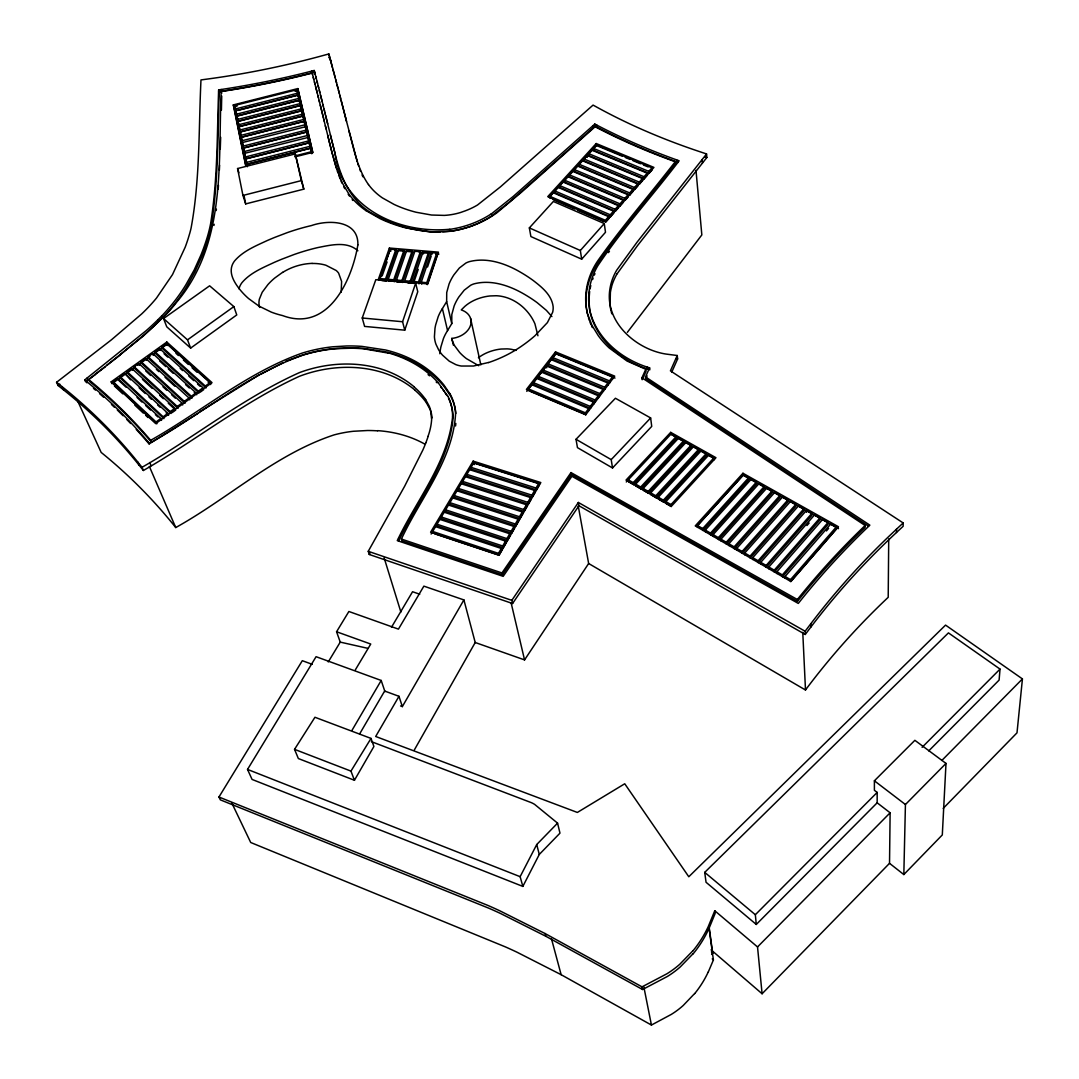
<?xml version="1.0" encoding="UTF-8"?>
<svg xmlns="http://www.w3.org/2000/svg" width="1079" height="1079" viewBox="0 0 1079 1079"><rect width="100%" height="100%" fill="white"/><g stroke="black" fill="none" stroke-linecap="round" stroke-linejoin="round"><path stroke-width="1.5" d="M877.16 802.803L877.173 792.418L874.395 790.287L874.395 780.805L914.871 740.315L946 763.419L942.304 834.93L903.824 874.556L889.528 863.321L890.121 812.797L877.16 802.803L756.285 924.447L706.044 882.271L704.722 872.371L948.441 632.887L1000.031 669.101L999.1 680.107L928.776 750.863M888.718 538.893L888.206 597.307A1323.636 974.067 37.6 0 0 805.473 689.994L588.648 563.508L578.25 505.97M805.271 634.452L805.123 631.255L578.357 502.463L578.951 505.741L805.271 634.452L810.922 626.993A1395.093 1010.942 36.1 0 1 896.474 532.513L896.501 529.169L903.19 522.951L670.423 370.852L677.248 355.517L667.348 354.236A54.557 40.854 -6.7 0 1 664.219 353.764C634.776 348.342 604.577 321.232 609.905 288.997A95.626 71.025 -6.1 0 1 610.984 283.817A81.586 60.572 -6.5 0 1 616.662 270.236L637.042 242.195L706.556 153.96L698.922 151.397A584.845 352.793 -3 0 1 599.263 108.48L593.059 105.095L500.427 186.869L477.498 205.01A56.216 39.478 -12.5 0 1 465.427 210.783L460.571 212.496A48.501 34.137 -12.5 0 1 444.319 215.395L431.546 215.031L416.13 212.253A126.297 87.143 -11.7 0 1 394.024 204.39L382.398 197.889A89.611 62.258 -12.3 0 1 368.478 184.536M903.19 522.951L903.136 526.296L896.46 532.5M161.769 315.931A184.549 125.623 -21.6 0 0 185.925 284.694L194.153 270.047L200.815 255.291A328.569 216.771 -23.3 0 0 203.351 248.777L203.931 247.172A275.954 183.956 -22.6 0 0 207.519 236.328A223.528 150.453 -21.8 0 0 210.621 223.623C217.742 179.451 217.041 134.484 218.632 89.894L221.208 89.503A525.486 300.313 -14.4 0 0 311.656 71.133L314.191 70.486L315.162 74.127L314.731 72.441L312.195 73.089A525.055 300.367 -14.4 0 1 221.815 91.445L219.239 91.823C217.661 136.413 218.403 181.38 211.268 225.538A223.313 150.44 -21.9 0 1 208.18 238.23A275.685 183.929 -22.6 0 1 204.605 249.074L204.025 250.679A328.245 216.744 -23.3 0 1 201.49 257.193L194.84 271.948L186.694 286.596A184.361 125.609 -21.6 0 1 162.497 317.806M221.721 96.031L221.424 110.085M452.6 416.669C447.96 462.5 416.373 500.157 397.274 540.606L503.178 576.348L571.897 476.284L798.298 603.417L800.186 601.043A1441.247 1042.665 36.2 0 1 867.705 527.226L869.849 525.149L645.498 376.922L649.598 367.845C622.421 359.82 596.552 339.089 589.862 310.55M903.824 874.556L905.429 804.529L946 763.419M220.669 137.289L220.264 148.942M219.361 170.185L219.603 165.208M218.201 189.054L218.471 185.251M359.725 733.787L384.637 691.032L398.974 696.306L375.681 736.485L577.359 812.447L624.741 783.772L688.793 876.755L945.555 625.105L1022.433 678.92L1016.998 732.843L943.194 808.387M439.814 353.737L440.286 350.189A108.574 82.193 -10.6 0 1 440.96 346.683L443.429 338.59A60.667 45.723 -11.9 0 1 447.556 330.592L451.764 323.619L451.804 314.555L454.097 306.099A66.615 49.661 -11.3 0 1 458.858 296.968L464.253 290.157L470.687 285.247A16.549 12.22 -12.2 0 1 474.113 283.831C491.795 279.272 510.286 285.841 525.433 294.904A171.048 130.599 -14.8 0 1 537.113 302.619L546.406 310.388L551.908 316.592M455.554 425.976L455.837 423.44M216.218 210.553L216.393 209.11M341.18 292.18L341.611 281.444L338.631 273.162A25.464 18.41 -16.2 0 0 336.176 270.492L325.871 265.218A40.638 29.443 -16.5 0 0 312.06 263.465M589.633 291.384L588.918 300.933L589.822 310.779M213.939 225.444L214.168 224.27M590.065 288.889L590.779 285.571M238.998 288.848L239.457 287.27A21.432 15.389 -17.5 0 1 241.979 282.644C250.341 272.798 262.75 267.767 274.187 262.426A267.363 205.698 -16.3 0 1 281.767 259.216L293.92 254.577A165.923 124.004 -16.4 0 1 317.968 247.536C330.862 245.054 347.033 240.86 357.877 250.773M428.201 436.321L425.949 442.606M436.739 253.093L437.184 255.035L427.257 284.64L426.785 282.698L436.739 253.093L431.249 252.634L421.255 282.212L421.727 284.141M418.976 283.898L428.97 254.347L428.511 252.405L423.049 251.946L412.974 281.484L413.459 283.413L418.22 269.426M404.746 330.174L417.762 291.708L415.658 283.211L375.802 279.704L362.247 317.995L364.594 326.411L404.746 330.174L402.575 321.744L415.658 283.211M427.513 267.026L431.182 256.128M428.511 252.405L418.504 281.97L412.974 281.484M410.222 281.241L420.324 251.717L414.862 251.259L404.719 280.769L410.222 281.241L410.708 283.17L407.956 282.941M410.708 283.17L420.783 253.659L420.324 251.717M412.138 251.029L412.61 252.958L402.454 282.455L401.968 280.527L412.138 251.029L406.689 250.571L396.465 280.041L396.964 281.97L399.702 282.212M403.964 250.341L393.727 279.798L388.238 279.313L398.529 249.883L403.964 250.341L404.45 252.27L394.213 281.727M385.5 279.07L395.818 249.654L390.396 249.195L380.024 278.598L385.5 279.07L385.999 280.999L381.899 280.634M385.999 280.999L396.303 251.596L395.818 249.654M389.411 248.035L378.284 279.542L427.81 283.898L438.465 252.149L389.411 248.035L389.91 249.977L379.349 279.893M382.168 275.873L387.078 261.954M889.528 863.321L762.098 993.759L757.525 946.944L714.77 910.743L708.161 926.807A119.836 109.127 -11.4 0 1 692.812 951.017M592.56 279.569L593.099 278.085M708.89 926.848L713.394 959.986L708.202 972.219M671.664 372.322L677.612 358.929L677.248 355.517M594.3 275.132L594.961 273.675M868.501 526.161L645.741 378.864L647.103 375.843M642.194 379.727L641.938 377.785L645.795 369.261L627.02 361.033L609.271 348.018A123.451 91.472 -6.1 0 1 598.319 335.744L592.088 325.629L587.704 314.259M642.423 379.188L646.051 371.203L645.795 369.261M708.539 929.572L715.121 913.535L714.77 910.743M384.947 691.626L381.197 680.458L316.08 656.693L247.523 769.421L252.068 779.429L522.843 886.412L539.284 854.447L559.974 833.15L557.573 823.142L534.577 804.341A39.923 35.526 -16.9 0 0 531.556 802.736L371.351 741.624M522.843 886.412L520.132 876.674L536.722 844.547L557.573 823.142M398.556 541.092C417.438 501.128 448.554 463.862 453.059 418.558A74.303 56.985 -15.9 0 0 448.513 398.326M571.331 474.463L797.462 601.367L797.368 599.519L570.993 472.589L571.331 474.463L502.382 574.77L401.941 540.903L401.401 539.068C420.217 498.404 452.883 460.423 455.567 414.026A76.42 58.576 -15.9 0 0 450.064 393.916M578.951 505.741L512.565 603.525L369.261 554.485L368.249 551.315L404.625 486.278L422.833 450.078A236.962 176.417 -20.3 0 0 425.949 442.606M369.261 554.485L370.016 553.149M414.323 749.972L475.219 642.504L463.903 599.924L423.872 586.14L398.448 629.124L348.881 611.496L336.567 631.754L340.249 642.113L328.272 661.926M434.783 533.835L498.889 555.213L501.722 550.29L501.29 548.456L435.606 526.646M503.124 547.835L502.706 546.001L437.049 524.232L437.548 526.066L503.124 547.835L505.943 542.926L505.525 541.092L439.935 519.417M507.346 540.485L506.928 538.637L441.365 517.016L441.864 518.851L507.346 540.485L510.151 535.602L509.733 533.754L444.238 512.228M511.554 533.161L511.136 531.313L445.667 509.827L446.153 511.675L511.554 533.161L514.346 528.305L513.941 526.444L448.513 505.066M515.735 525.878L515.33 524.016L449.943 502.679L450.415 504.527L515.735 525.878L518.527 521.036L518.109 519.174L452.789 497.932M519.903 518.621L519.498 516.76L454.205 495.558L454.677 497.406L519.903 518.621L522.681 513.793L522.276 511.945L457.037 490.824M524.057 511.392L523.652 509.531L458.44 488.463L458.912 490.325L524.057 511.392L526.808 506.59L526.417 504.729L461.259 483.756M528.184 504.203L527.793 502.342L462.675 481.409L463.134 483.271L528.184 504.203L530.935 499.415L530.544 497.554L465.481 476.716M532.298 497.041L531.92 495.167L466.87 474.369L467.328 476.244L532.298 497.041L535.036 492.28L534.644 490.406L469.662 469.702M536.398 489.906L536.02 488.032L471.064 467.369L471.51 469.244L536.398 489.906L539.122 485.172L538.745 483.298L473.843 462.729L431.114 534.051M354.438 780.265L373.9 746.493L371.014 738.414L314.947 717.265L294.54 749.352L298.357 758.55L354.438 780.265L350.958 771.107L294.54 749.352M498.889 555.213L498.458 553.379L501.29 548.456M502.706 546.001L505.525 541.092M506.928 538.637L509.733 533.754M511.136 531.313L513.941 526.444M515.33 524.016L518.109 519.174M519.498 516.76L522.276 511.945M523.652 509.531L526.417 504.729M527.793 502.342L530.544 497.554M531.92 495.167L534.644 490.406M536.02 488.032L538.745 483.298M400.565 705.936L402.346 706.597L463.903 599.924M352.064 730.213L381.197 680.458M391.475 627.263L412.556 591.737L419.744 594.219M617.175 273.688L637.473 245.661L706.853 157.48L706.556 153.96M355.301 669.924L370.744 644.055L336.567 631.754M473.168 461.124L430.602 532.217L499.172 555.092L540.822 482.556L473.168 461.124L473.614 462.999L539.635 483.931M488.45 362.49L473.479 366.024L461.326 366.037A26.611 20.002 -12.7 0 1 455.81 364.608L449.255 361.168L442.565 355.193A60.141 44.954 -12 0 1 438.6 349.758L435.997 344.349A47.894 35.823 -12.3 0 1 434.419 336.715L434.985 328.313A109.91 82.503 -10.6 0 1 435.687 324.792L438.195 316.66A61.422 45.898 -11.9 0 1 442.39 308.621L446.652 301.607L446.719 292.517L449.053 284.02A67.424 49.823 -11.3 0 1 453.895 274.848L459.357 268.01L465.872 263.06A16.751 12.26 -12.3 0 1 469.338 261.644C487.195 257.031 505.889 263.559 521.238 272.65A173.179 131.112 -14.7 0 1 533.039 280.365C541.658 286.974 551.544 294.837 553.095 306.328A30.32 22.565 -11.1 0 1 552.637 312.317L547.377 322.634L535.022 335.677A126.499 92.497 -13 0 1 522.479 345.509A103.409 76.069 -12.8 0 1 488.49 362.584M693.136 953.674L680.202 966.986A89.746 82.355 -9.7 0 1 667.348 976.482L642.571 989.51L545.853 936.275L500.413 913.427A647.71 563.386 -65.3 0 0 488.625 908.127L220.332 799.849L218.956 797.017L302.309 660.685L312.249 664.34M350.958 771.107L371.014 738.414M475.219 642.504L524.556 659.903L588.648 563.508M512.565 603.525L511.824 600.356L578.357 502.463M502.382 574.77L501.951 572.949L570.993 472.589M627.344 332.345L701.836 234.925L695.995 170.361M530.423 391.488L585.722 414.781L585.411 412.866L588.635 408.577L531.772 384.704L528.508 388.926L528.885 390.841M590.253 406.419L593.477 402.143L536.641 378.405L533.39 382.613L533.768 384.529L590.564 408.348L590.253 406.419L533.39 382.613M595.082 399.999L598.292 395.737L541.496 372.134L538.259 376.315L538.623 378.23L595.392 401.927L595.082 399.999L538.259 376.315M599.897 393.606L603.094 389.357L546.338 365.875L543.115 370.043L543.479 371.972L600.194 395.521L599.897 393.606L543.115 370.043M604.685 387.226L607.868 382.991L551.167 359.658L547.957 363.798L548.307 365.727L604.982 389.155L604.685 387.226L547.957 363.798M609.46 380.887L612.629 376.665L555.968 353.44L552.772 357.581L553.109 359.509L609.743 382.816L609.46 380.887L552.772 357.581M585.722 414.781L614.72 376.139L555.51 351.889L526.417 389.438L585.897 414.498M608.448 252.607L609.446 251.286M805.123 631.255L810.788 623.783A1399.45 1013.316 36 0 1 896.528 529.182M526.795 391.353L555.847 353.831L555.51 351.889M469.797 226.725A80.965 56.836 -12.5 0 0 497.23 212.55L521.697 192.035L595.095 126.769A605.279 365.498 -3 0 0 675.238 161.742C649.639 194.786 622.111 226.428 597.941 260.565C588.46 274.417 583.672 291.762 586.463 308.459M694.647 993.53L683.196 1005.507A80.197 74.626 -9.1 0 1 671.273 1014.422L651.433 1025.05L561.134 974.688L516.895 952.15A637.406 555.186 -67.7 0 0 505.39 946.89L250.706 842.497L231.648 802.668M692.718 950.95L679.757 964.289A89.948 82.463 -9.7 0 1 666.876 973.797L642.032 986.853L545.111 933.551L499.577 910.689A649.275 564.641 -65.2 0 0 487.775 905.375L218.956 797.017M785.175 578.344L785.067 576.483L830.722 524.043L836.158 527.078L836.198 528.98L790.61 581.514L790.516 579.652L836.158 527.078M826.42 530.922L828.591 528.427M777.055 573.61L776.934 571.749L822.589 519.485L828.011 522.519L828.065 524.421L782.464 576.766L782.356 574.905L828.011 522.519M806.971 525.527L809.142 523.045M819.892 517.974L819.959 519.876L774.358 572.032L774.236 570.171L819.892 517.974L814.51 514.953L768.841 567.028L768.963 568.903M811.813 513.442L811.894 515.344L766.279 567.338L766.144 565.463L811.813 513.442L806.458 510.434L760.776 562.334L760.911 564.209M803.774 508.937L803.855 510.839L758.227 562.645L758.092 560.783L803.774 508.937L798.433 505.943L752.751 557.668L752.886 559.542M581.675 259.176L605.494 232.268L604.267 223.542L553.365 201.476L529.344 227.898L530.895 236.557L581.675 259.176L580.34 250.503L604.267 223.542M795.776 504.446L795.87 506.361L750.229 557.991L750.08 556.117L795.776 504.446L790.462 501.465L744.753 553.014L744.915 554.889M608.596 216.636L605.332 220.305L549.71 196.243L552.987 192.642L608.596 216.636L608.88 218.619L605.616 222.287M610.498 216.785L610.228 214.802L613.479 211.133L557.883 187.274L554.619 190.848L554.943 192.831L610.498 216.785L613.749 213.116L613.479 211.133M615.367 211.295L615.111 209.299L618.348 205.657L562.779 181.906L559.515 185.48L559.839 187.463L615.367 211.295L618.618 207.64L618.348 205.657M620.223 205.819L619.966 203.837L623.203 200.195L567.648 176.565L564.398 180.126L564.722 182.108L620.223 205.819L623.46 202.191L623.203 200.195M625.065 200.37L624.808 198.374L628.032 194.76L572.504 171.237L569.267 174.785L569.577 176.781L625.065 200.37L628.288 196.742L628.032 194.76M629.893 194.935L629.637 192.939L632.847 189.324L577.346 165.937L574.122 169.47L574.419 171.453L629.893 194.935L633.103 191.32L632.847 189.324M634.695 189.526L634.452 187.53L637.649 183.929L582.174 160.636L578.951 164.17L579.248 166.153L634.695 189.526L637.891 185.925L637.649 183.929M639.496 184.118L639.254 182.122L642.437 178.534L586.976 155.363L583.779 158.883L584.063 160.879L639.496 184.118L642.679 180.53L642.437 178.534M644.271 178.75L644.028 176.74L647.211 173.166L591.778 150.116L588.581 153.609L588.864 155.605L644.271 178.75L647.44 175.162L647.211 173.166M649.032 173.382L648.803 171.386L651.959 167.811L596.552 144.869L593.369 148.362L593.652 150.359L649.032 173.382L652.188 169.821L651.959 167.811M787.805 499.982L787.899 501.883L742.258 553.338L742.096 551.477L787.805 499.982L782.504 497.014L736.795 548.388L736.957 550.263M779.861 495.531L779.982 497.446L734.313 548.725L734.152 546.851L779.861 495.531L774.601 492.577L728.878 543.776L729.053 545.65M771.971 491.107L772.078 493.009L726.423 544.126L726.248 542.251L771.971 491.107L766.71 488.167L720.988 539.19L721.163 541.065M764.094 486.696L764.229 488.598L718.547 539.54L718.371 537.666L764.094 486.696L758.874 483.77L713.138 534.618L713.327 536.492M756.271 482.3L756.406 484.215L710.724 534.982L710.521 533.107L756.271 482.3L751.065 479.386L705.315 530.072L705.518 531.947M742.945 473.249L695.254 525.878L790.907 581.568L838.464 526.754L742.945 473.249L743.094 475.165L696.575 526.525M697.735 527.415L697.533 525.54L743.283 475.03L748.462 477.93L748.61 479.845L702.915 530.436L702.726 528.562L748.462 477.93M596.201 143.534L547.741 196.648L605.697 221.734L653.928 167.407L596.201 143.534L596.485 145.53L549.198 197.39M671.219 506.483L670.99 504.594L713.732 458.036L708.647 455.176L665.905 501.641L666.134 503.529L671.219 506.483L715.957 457.698L670.706 432.369L626.009 480.101L671.273 506.402M663.598 502.059L663.356 500.17L706.111 453.76L701.053 450.928L658.298 497.23L658.541 499.118L663.598 502.059L706.3 455.675L706.111 453.76M656.019 497.648L655.776 495.774L698.531 449.511L693.487 446.693L650.731 492.847L650.988 494.735L656.019 497.648L698.733 451.427L698.531 449.511M648.479 493.265L648.223 491.377L690.978 445.276L685.961 442.471L643.192 488.477L643.462 490.352L648.479 493.265L691.18 447.192L690.978 445.276M640.953 488.908L640.697 487.02L683.452 441.068L678.462 438.263L635.693 484.12L635.963 486.009L640.953 488.908L683.668 442.983L683.452 441.068M633.198 482.664L628.221 479.777L628.504 481.666L633.481 484.552L633.198 482.664L675.967 436.86L670.99 434.082L626.279 481.989M633.481 484.552L676.196 438.789L675.967 436.86M711.601 954.483L712.693 953.31L709.078 926.699M612.521 467.962L651.729 426.394L650.637 417.951L615.421 398.259L576.011 439.301L577.467 447.65L612.521 467.962L611.213 459.627L576.011 439.301M611.213 459.627L650.637 417.951M161.702 315.904L157.709 319.937M162.443 317.779L158.438 321.812A248.521 166.422 -22 0 1 146.987 332.44L121.05 354.047M757.525 946.944L890.121 812.797M941.886 760.412L1022.433 678.92M756.285 924.447L755.34 914.722L877.173 792.418M922.1 747.329L1000.031 669.101M676.681 159.908A602.595 363.839 -3 0 1 596.889 125.151L594.812 124.058L513.267 196.405L491.134 214.087M594.812 124.058L595.095 126.068L564.56 153.299L509.436 202.002L491.525 216.043A74.626 52.466 -12.5 0 1 450.213 231.324M120.389 354.897L94.925 374.534M106.659 365.403L143.251 336.108L167.353 313.193A178.763 121.954 -21.5 0 0 176.902 301.891C226.482 243.031 218.079 162.47 221.168 91.297L221.775 93.226M105.351 366.725L85.848 381.548M95.411 374.453L88.734 379.606L89.557 381.453A1098.638 739.371 -43.4 0 1 151.465 442.147C202.272 413.796 247.671 374.359 303.078 355.099A120.7 92.511 -17.5 0 1 336.891 348.652L351.538 348.207A143.48 110.624 -17.8 0 1 364.162 348.881L387.536 352.968M85.565 381.764L84.742 379.916L146.258 330.579A248.777 166.449 -22 0 0 157.723 319.937M414.727 389.897C383.085 363.475 336.5 362.045 299.247 376.369C243.989 401.698 195.987 440.286 143.399 470.484L139.029 465.062A1064.582 716.416 -43.3 0 0 63.459 389.789L58.064 385.5L56.567 382.29L111.474 339.777L141.74 313.868A163.671 111.407 -21.5 0 0 156.482 298.087L172.505 274.579L185.183 247.212A294.27 194.665 -23.1 0 0 188.11 238.769L189.85 232.943A185.399 125.151 -21.5 0 0 191.091 228.047C200.128 179.289 198.603 129.278 200.977 79.927L208.827 78.861A510.057 291.236 -14.4 0 0 321.151 56.041L328.839 53.95L332.467 67.559M58.064 385.5L59.804 384.164M156.037 421.956L160.771 418.517L117.84 378.419L113.16 381.777L113.956 383.625L156.806 423.804L156.037 421.956L113.16 381.777M167.852 413.351L163.131 416.791L120.174 376.76L124.84 373.415L167.852 413.351L168.607 415.199L166.153 412.92M170.212 411.638L174.919 408.213L131.827 368.411L127.174 371.742L127.956 373.604L170.968 413.486L170.212 411.638L127.174 371.742M177.28 406.5L181.973 403.087L138.8 363.434L134.16 366.752L134.929 368.613L178.008 408.348L177.28 406.5L134.16 366.752M184.32 401.375L189 397.962L145.759 358.457L141.12 361.775L141.888 363.623L185.048 403.222L184.32 401.375L141.12 361.775M196.014 392.864L191.334 396.263L148.066 356.798L152.692 353.494L196.014 392.864L196.729 394.712L194.247 392.459M198.334 391.164L203 387.766L159.611 348.544L154.998 351.848L155.74 353.71L199.062 393.012L198.334 391.164L154.998 351.848M205.32 386.066L209.973 382.681L166.503 343.608L161.904 346.898L162.646 348.773L206.035 387.927L205.32 386.066L161.904 346.898M172.141 412.623L175.661 410.06L168.284 403.236M200.222 392.163L203.715 389.627M190.646 348.099L236.76 314.933L233.86 306.598L209.623 285.814L163.536 318.548L166.759 326.802L190.646 348.099L187.503 339.858L163.536 318.548M135.023 367.197L111.973 383.692L111.177 381.845L166.827 342.043L211.997 382.613L155.7 423.615L111.177 381.845M137.734 365.255L149.941 356.529M152.652 354.586L167.555 343.918L166.827 342.043M187.503 339.858L233.86 306.598M282.59 272.34L274.605 278.126A63.324 46.154 -16.4 0 0 267.929 284.573L262.197 292.274L259.365 299.18A28.593 20.703 -17 0 0 259.041 304.44L259.634 307.448M199.736 411.814L259.176 374.818M197.862 413.365L149.644 443.644L148.174 441.918A1095.765 736.89 -43.3 0 0 86.482 381.359L84.742 379.916M77.715 401.078L101.17 452.425A1023.634 706.907 -44.5 0 1 175.756 527.55C229.045 497.945 275.509 454.124 334.099 434.891A102.465 80.696 -17.8 0 1 353.332 431.276L367.534 430.508A127.12 100.752 -18.2 0 1 377.569 430.845M88.734 379.606A1100.148 739.87 -43.4 0 1 150.682 440.313C201.301 411.787 246.781 372.687 302.053 353.143A123.141 94.372 -17.5 0 1 332.764 346.791L346.602 345.968A146.245 112.755 -17.8 0 1 361.883 346.386L385.527 349.974A130.532 100.293 -17.5 0 1 426.569 368.492A135.846 104.42 -17.7 0 1 443.752 384.798L450.024 393.929M143.399 470.484L142.01 467.301C195.137 436.928 243.463 397.679 299.476 372.592C336.513 358.808 382.532 360.413 413.864 386.579M260.97 374.103L283.008 362.706M285.881 361.209L302.659 355.031A123.006 94.345 -17.5 0 1 333.344 348.679L347.155 347.87A146.083 112.715 -17.9 0 1 362.423 348.288L386.039 351.875A130.397 100.253 -17.5 0 1 427.041 370.394A135.698 104.38 -17.7 0 1 444.211 386.7L450.482 395.831A76.339 58.563 -15.9 0 1 455.864 413.432M469.77 226.671L466.249 227.804A70.823 49.863 -12.5 0 1 442.687 231.945M328.771 57.646L329.729 57.376L328.839 53.95M245.715 165.91L233.293 104.919L297.804 88.586L312.87 152.678M234.763 105.459L236.085 110.881L234.763 105.459L296.725 89.773L297.264 91.715M233.293 104.919L233.9 106.861L237.124 106.039M295.133 91.351L298.357 90.528M235.478 108.939L297.521 93.226L298.478 96.908M299.288 100.374L237.151 116.127L236.544 114.185L235.829 110.692L297.925 94.952M237.717 110.463L298.074 95.181M236.544 114.185L298.735 98.432L299.692 102.114M300.501 105.607L238.23 121.387L237.623 119.445L236.894 115.939L299.139 100.172M237.623 119.445L299.962 103.651L300.906 107.347M301.729 110.854L239.309 126.675L238.702 124.746L237.973 121.212L300.367 105.405M238.702 124.746L301.176 108.912L302.133 112.607M242.573 142.684L240.873 135.388L303.644 119.486L304.197 121.428L241.48 137.33L239.066 126.513L301.594 110.665M239.781 130.06L302.403 114.185L302.956 116.127L240.388 131.989L239.066 126.513M306.679 132.097L243.679 148.079L241.966 140.756L304.885 124.8L305.438 126.756L242.33 142.549L244.785 153.488M243.072 146.137L306.126 130.154L307.097 133.89M306.544 131.948L243.436 147.944L245.891 158.923L309.187 142.873M244.178 151.559L307.38 135.522L308.351 139.272M307.933 137.478L244.542 153.366L247.01 164.386L310.455 148.295M245.284 156.994L308.634 140.931L309.606 144.68M309.053 142.725L245.661 158.815L247.388 166.22M246.403 162.457L309.902 146.353L310.873 150.102M310.32 148.16L246.781 164.291L247.28 166.732M237.569 168.54L295.282 153.906L303.806 189.149L245.688 203.904L242.95 195.447L237.569 168.54L238.945 172.788M294.85 155.942L311.17 151.802L311.723 153.744L296.725 89.773M294.918 156.887L312.708 152.382L297.804 88.586M242.95 195.447L301.324 180.625L303.806 189.149M449.781 229.247C399.675 234.17 342.07 208.544 335.003 153.231M450.213 231.203L430.008 231.877L406.109 227.993A147.486 101.804 -11.7 0 1 379.97 218.592L366.051 210.648M440.893 231.918C417.735 232.376 394.59 225.889 374.413 214.654C350.324 202.353 340.047 175.796 334.396 150.912M394.806 250.382L414.403 252.041M419.299 252.446L432.369 253.552M435.646 253.821L438.91 254.091M396.465 280.041L401.968 280.527M421.255 282.212L426.785 282.698M362.247 317.995L402.575 321.744M675.764 358.687L677.612 358.929M340.249 642.113L367.683 648.304M516.113 350.419L511.621 349.353A30.617 23.306 -12 0 0 507.076 348.868L501.061 349.043A36.632 27.919 -12 0 0 487.411 352.55A33.597 25.586 -12 0 0 478.402 357.769M678.259 162.416L676.884 161.917L676.681 159.908L679.136 160.784C652.363 195.987 622.435 228.95 597.806 265.744C590.51 278.058 587.151 292.868 589.242 307.097C593.356 337.916 620.614 360.939 649.072 369.544M498.458 553.379L432.719 531.475L433.218 533.309M704.938 156.846L706.853 157.48M401.401 539.068L501.951 572.949M368.249 551.315L511.824 600.356M247.523 769.421L520.132 876.674M555.847 353.831L615.003 378.068M596.485 145.53L622.286 156.212M625.321 157.467L629.866 159.355M632.901 160.609L640.494 163.752M643.529 165.02L648.088 166.894M593.369 148.362L648.803 171.386M588.581 153.609L644.028 176.74M583.779 158.883L639.254 182.122M578.951 164.17L634.452 187.53M528.508 388.926L585.411 412.866M574.122 169.47L629.637 192.939M569.267 174.785L624.808 198.374M564.398 180.126L619.966 203.837M478.725 365.714L466.438 358.633A76.488 57.039 -11.1 0 1 459.694 352.523L454.637 345.779A44.59 33.368 -11.9 0 1 451.777 338.415A19.543 14.553 -13.1 0 0 470.471 325.534A19.543 14.553 -13.1 0 0 461.259 309.916L464.995 306.247A34.595 25.815 -12.1 0 1 475.96 299.53A37.725 28.175 -12 0 1 490.028 295.956L496.219 295.74A31.534 23.509 -12 0 1 500.885 296.212C511.068 297.898 520.348 303.604 527.065 311.359A78.673 59.156 -13 0 1 534.928 323.821L537.935 335.771M559.515 185.48L615.111 209.299M554.619 190.848L610.228 214.802M553.122 199.561L574.743 208.921M577.831 210.257L604.065 221.613M529.344 227.898L580.34 250.503M595.095 126.068L597.173 127.147A602.042 363.839 -3 0 0 676.884 161.917M714.676 458.804L670.936 434.284L670.706 432.369M743.094 475.165L838.504 528.643M635.693 484.12L640.697 487.02M643.192 488.477L648.223 491.377M650.731 492.847L655.776 495.774M658.298 497.23L663.356 500.17M665.905 501.641L670.99 504.594M697.533 525.54L702.726 528.562M705.315 530.072L710.521 533.107M713.138 534.618L718.371 537.666M720.988 539.19L726.248 542.251M728.878 543.776L734.152 546.851M736.795 548.388L742.096 551.477M744.753 553.014L750.08 556.117M752.751 557.668L758.092 560.783M760.776 562.334L766.144 565.463M768.841 567.028L774.236 570.171M776.934 571.749L782.356 574.905M785.067 576.483L790.516 579.652M641.938 377.785L865.129 525.5L865.142 527.402A1445.105 1045.726 36.3 0 0 797.448 601.354M874.395 780.805L905.429 804.529M56.567 382.29L61.975 386.592A1067.144 717.238 -43.2 0 1 137.64 461.866L142.01 467.301M86.873 382.843L86.482 381.359M704.722 872.371L755.34 914.722M711.074 949.857L762.098 993.759M167.555 343.918L211.444 383.342M175.931 353.292L178.413 355.531M183.376 359.995L188.339 364.459M192.062 367.804L197.025 372.268M208.193 382.317L210.675 384.542L209.973 382.681M164.062 353.777L167.785 357.136M180.166 368.344L182.648 370.583M188.838 376.18L193.802 380.658M197.511 384.03L199.993 386.269M159.625 360.979L165.802 366.604M168.284 368.856L173.22 373.347M185.588 384.596L189.311 387.968M192.062 398.111L148.821 358.66L148.066 356.798M156.388 369.342L158.856 371.608M165.033 377.245L174.906 386.269M145.732 370.947L150.655 375.479M162.983 386.808L166.679 390.207M171.615 394.739L175.311 398.138M142.455 379.363L152.287 388.453M159.679 395.278L163.361 398.69M130.546 379.835L124.84 373.415M139.137 387.82L145.274 393.525M148.956 396.951L151.411 399.23M157.561 404.935L160.016 407.215M163.9 418.639L120.969 378.608L120.174 376.76M125.987 387.145L118.636 380.28L117.84 378.419M137.02 397.45L141.915 402.035M145.598 405.475L150.507 410.047M155.403 414.633L157.858 416.926M114.374 385.945L122.79 393.848M134.821 405.138L143.237 413.041M145.652 415.294L148.052 417.56M712.261 958.867L713.394 959.986M438.249 382.789L447.974 396.465M711.425 951.84L712.693 953.31M136.237 429.442A1094.254 736.391 -43.4 0 1 148.956 443.752L149.131 443.968M440.798 387.064L441.594 388.035M443.037 389.856L444.049 391.218M368.452 184.549C357.392 168.769 354.033 149.307 348.962 131.099M348.18 194.247L349.448 196.054M445.02 392.608L446.827 395.427M425.598 399.5L429.267 406.217A49.688 38.089 -15.8 0 1 430.534 410.087L431.533 418.517M426.448 402.804L430.116 409.521A49.594 38.062 -15.8 0 1 431.384 413.392L432.139 417.546M343.756 186.761L344.781 188.663M591.71 326.182L592.384 327.571M61.975 386.592L63.459 389.802M362.072 174.96L362.881 176.781M87.008 378.163L87.831 380.01M341.004 180.921L341.881 182.904M137.64 461.879L139.029 465.062M149.347 466.411L175.742 527.55M149.711 462.513L151.087 465.696M591.063 324.792L589.903 321.96M148.174 441.918L148.956 443.752M150.682 440.313L151.465 442.147M131.827 368.411L132.609 370.272M160.771 418.517L161.54 420.351M138.8 363.434L139.569 365.282M145.759 358.457L146.515 360.319M152.692 353.494L153.434 355.355M159.611 348.544L160.353 350.419M181.973 403.087L182.702 404.935M340.168 178.925L338.644 174.892M189 397.962L189.729 399.81M166.503 343.608L167.245 345.482M359.86 169.43L360.561 171.278M589.363 320.53L588.433 317.658M337.241 170.846L337.929 172.883M357.931 163.846L358.552 165.707M398.974 696.306L402.346 706.597M336.068 166.867L342.272 182.89L348.922 194.112A110.651 76.906 -12.4 0 0 366.024 210.675M218.632 89.894L219.239 91.823M218.592 91.675L219.212 93.617M221.208 89.503L221.815 91.445M235.829 110.692L237.151 116.127M236.894 115.939L238.23 121.387M237.973 121.212L239.309 126.675M357.338 161.971L345.631 117.989M336.594 168.81L332.372 153.933M384.137 557.87L400.875 612.049M611.833 313.827L611.159 311.426M335.96 166.773L331.766 151.6M398.596 538.232L399.136 540.053M303.361 117.894L302.821 115.952L240.145 131.827L240.873 135.388M304.602 123.195L304.049 121.253L241.237 137.181L241.966 140.756M305.303 126.58L305.843 128.536M545.111 933.551L545.853 936.275M311.656 71.133L312.613 74.788M333.843 72.671L330.214 59.048L331.105 62.474M332.939 69.231L335.205 77.796M551.504 938.892L561.134 974.688M334.315 74.37L336.567 82.948M335.677 79.522L337.943 88.141M337.039 84.715L339.305 93.347M536.722 844.547L539.284 854.447M388.238 279.313L388.737 281.241M338.415 89.921L340.667 98.58M333.789 148.592L334.922 152.854M339.777 95.154L343.823 110.827M341.139 100.414L344.727 114.347M314.191 70.486L316.336 78.673M331.159 149.28L332.292 153.555M315.81 76.717L317.509 83.245M316.983 81.289L318.683 87.831M334.328 150.547L332.615 143.966M313.787 79.333L312.087 72.832A527.806 301.661 -14.4 0 1 221.168 91.297M313.247 77.378L314.96 83.906M390.396 249.195L390.895 251.137M343.837 110.921L345.631 117.867M344.727 114.455L346.521 121.401M318.157 85.875L319.856 92.443M314.421 81.95L317.293 93.104M330.565 146.973L331.685 151.235M319.33 90.488L322.203 101.723M333.735 148.228L332.035 141.659M320.503 95.127L323.376 106.403M315.594 86.549L318.467 97.744M329.985 144.653L331.105 148.915M317.927 95.788L319.627 102.397M322.85 104.447L324.55 111.097M331.469 139.353L332.561 143.615M319.101 100.441L321.96 111.757M329.405 142.347L330.511 146.596M587.07 311.696L588.015 316.214M324.024 109.141L325.332 114.266M324.806 112.31L327.692 123.829M330.902 137.06L331.995 141.309M320.261 105.108L323.525 118.11M329.945 144.289L328.272 137.734M325.588 115.493L330.862 136.709M330.336 134.767L331.428 139.002M329.365 141.983L327.706 135.428M322.203 112.971L324.307 121.293M323.767 119.351L328.232 137.384M325.345 125.757L326.128 128.967M473.843 462.729L474.288 464.59M423.049 251.946L423.507 253.889M442.39 308.634L447.569 330.606M511.136 602.945L524.556 659.903M451.791 338.415L453.369 345.145M431.249 252.634L431.708 254.577M446.652 301.607L451.764 323.619M295.282 153.906L301.324 180.625M480.843 364.877L470.565 318.386M610.862 310.212L610.188 306.557M233.9 106.861L245.999 166.179M642.032 986.853L642.571 989.51M244.11 196L245.688 203.904M586.558 309.107L587.381 313.638M643.88 987.069L651.433 1025.05M546.338 365.875L546.702 367.804M549.71 196.243L550.034 198.226M588.635 408.577L588.959 410.492M593.477 402.143L593.787 404.059M598.292 395.737L598.589 397.652M603.094 389.357L603.39 391.272M586.167 306.503L586.868 311.062M607.868 382.991L608.165 384.92M612.629 376.665L612.912 378.594M586.976 155.363L587.273 157.359M593.018 125.663L593.288 127.673M596.889 125.151L597.173 127.147M645.498 376.922L645.741 378.864M647.117 367.076L647.36 369.018M649.598 367.845L649.841 369.787M675.238 161.729L675.441 163.738C650.071 196.405 623.015 227.817 598.939 261.469C589.93 274.295 584.831 290.103 586.194 305.843M713.732 458.036L713.907 459.937M610.04 305.33L610.39 292.436A95.451 70.985 -6.1 0 1 611.469 287.243M702.119 159.557L702.429 163.077M802.763 632.334L805.5 690.02M806.458 510.434L806.539 512.336M810.788 623.783L810.922 626.993M611.402 287.243A81.438 60.532 -6.5 0 1 617.134 273.688M414.646 389.964A106.915 82.26 -17.6 0 1 426.475 402.791M413.77 386.646A107.118 82.314 -17.6 0 1 425.625 399.486M431.694 418.504A89.84 68.597 -17 0 1 428.039 436.294M282.658 272.421A43.983 31.898 -16.5 0 1 312.074 263.384M448.041 396.438A74.384 57.012 -15.9 0 1 452.56 416.669M387.712 352.698A131.314 100.913 -17.7 0 1 438.222 382.802M428.066 374.615A131.166 100.886 -17.7 0 1 429.496 375.789M436.213 382.047A131.166 100.886 -17.7 0 1 436.847 382.694M93.468 388.359A1094.254 736.391 -43.4 0 1 95.505 390.099M99.551 393.619A1094.254 736.391 -43.4 0 1 103.557 397.193M111.474 404.463A1094.254 736.391 -43.4 0 1 114.414 407.242M117.328 410.047A1094.254 736.391 -43.4 0 1 123.087 415.739M126.89 419.596A1094.254 736.391 -43.4 0 1 130.653 423.494M491.053 214.006A74.694 52.48 -12.5 0 1 449.781 229.368M352.941 200.492A110.544 76.892 -12.3 0 1 352.199 199.615M797.354 599.506A1447.708 1047.143 36.3 0 1 865.142 525.5M377.623 430.656A113.808 89.908 -17.9 0 1 424.438 443.901M708.134 972.192A107.994 99.875 -11 0 1 694.714 993.584M708.458 929.545A119.567 108.979 -11.4 0 1 693.231 953.742M357.864 244.893C351.97 280.432 328.137 332.602 282.604 315.581A93.441 66.682 -15.7 0 1 271.342 312.141L258.879 306.058L248.615 298.573A117.935 83.906 -15.2 0 1 237.879 286.92C233.482 280.931 229.382 273.135 232.039 265.569A21.674 15.43 -17.4 0 1 234.602 260.916C243.112 251.016 255.642 245.945 267.214 240.563A270.721 206.561 -16.2 0 1 274.889 237.34L287.189 232.659A167.933 124.422 -16.4 0 1 311.521 225.551C328.623 219.563 358.714 220.116 357.864 244.893"/></g></svg>
